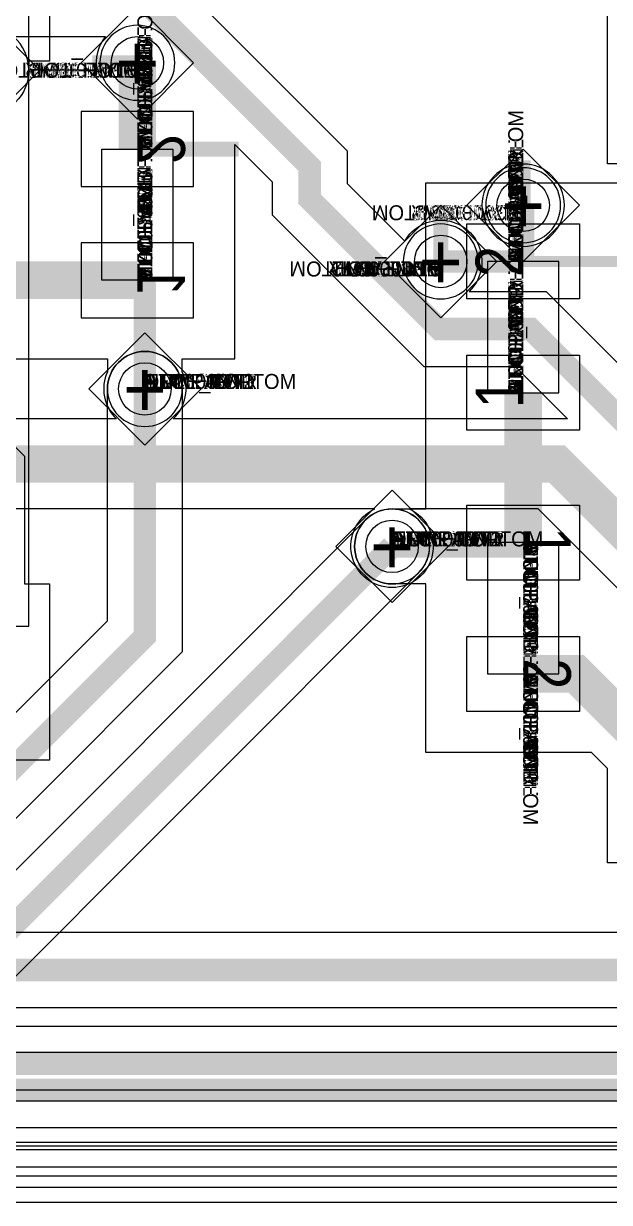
# Model space of a CAD drawing. Extents: x 0 to 323, y 0 to 320.
# Drawn here: x 110.34 to 118.16, y 154.81 to 170.53 of the extents above; entities that cross this region are included whole.
import ezdxf
from ezdxf.enums import TextEntityAlignment as Align

# ---------------------------------------------------------------- set-up
doc = ezdxf.new("R2010")
doc.units = 0
doc.header["$MEASUREMENT"] = 0
doc.layers.get('0').update_dxf_attribs({"linetype": 'CONTINUOUS'})
for name, color, linetype in [('BOARD_GEOMETRY_OUTLINE', 1, 'CONTINUOUS'), ('CDN_FIGURES', 7, 'CONTINUOUS'), ('ETCH_BOTTOM', 7, 'CONTINUOUS'), ('ETCH_GND', 3, 'CONTINUOUS'), ('ETCH_INT1', 4, 'CONTINUOUS'), ('ETCH_INT2', 5, 'CONTINUOUS'), ('ETCH_PWR', 6, 'CONTINUOUS'), ('ETCH_TOP', 2, 'CONTINUOUS'), ('MANUFACTURING_NCLEGEND-1-6', 8, 'CONTINUOUS'), ('PACKAGE_GEOMETRY_ASSEMBLY_TOP', 11, 'CONTINUOUS'), ('PACKAGE_GEOMETRY_PIN_NUMBER', 9, 'CONTINUOUS'), ('PACKAGE_KEEPIN_ALL', 12, 'CONTINUOUS')]:
    doc.layers.add(name, color=color, linetype=linetype)

# ---------------------------------------------------------------- blocks, each defined once
blk = doc.blocks.new('FIGURE_DIAMOND')
at = {"layer": 'CDN_FIGURES'}
blk.add_lwpolyline([(-0.5, 0), (0, 0.5), (0.5, 0), (0, -0.5)], close=True, dxfattribs=at)
blk = doc.blocks.new('PAD_INFO')
for tag in ['SHAPE_TYPE', 'PAD_HEIGHT', 'PAD_LAYER', 'PAD_TYPE', 'PAD_WIDTH']:
    blk.add_attdef(tag, (0, 0), '', height=0.2)
at = {"flags": 2}
blk.add_attdef('CDN_TYPE', (0, 0), '', height=0.2, dxfattribs=at)
blk = doc.blocks.new('DRILL_INFO')
at = {"flags": 2}
blk.add_attdef('CDN_TYPE', (0, 0), '', height=0.2, dxfattribs=at)
for tag in ['FSHAPE', 'FCHAR', 'DRILL_HEIGHT', 'DIAMETER', 'PLATED', 'DRILL_WIDTH']:
    blk.add_attdef(tag, (0, 0), '', height=0.2)
blk = doc.blocks.new('VIA0700X0300')
at = {"layer": 'ETCH_BOTTOM'}
blk.add_circle((0, 0), 0.35, dxfattribs=at)
at = {"layer": 'ETCH_GND'}
blk.add_circle((0, 0), 0.35, dxfattribs=at)
at = {"layer": 'ETCH_INT1'}
blk.add_circle((0, 0), 0.35, dxfattribs=at)
at = {"layer": 'ETCH_INT2'}
blk.add_circle((0, 0), 0.35, dxfattribs=at)
at = {"layer": 'ETCH_PWR'}
blk.add_circle((0, 0), 0.35, dxfattribs=at)
at = {"layer": 'ETCH_TOP'}
blk.add_circle((0, 0), 0.35, dxfattribs=at)
ref = blk.add_blockref('PAD_INFO', (0, 0))
ref.add_attrib('PAD_LAYER', 'ETCH_TOP', (0, 0), dxfattribs={"height": 0.2})
ref.add_attrib('SHAPE_TYPE', 'NULL', (0, 0), dxfattribs={"height": 0.2})
ref.add_attrib('PAD_TYPE', 'ANTIPAD', (0, 0), dxfattribs={"height": 0.2})
ref.add_attrib('PAD_WIDTH', '0.000000', (0, 0), dxfattribs={"height": 0.2})
ref.add_attrib('PAD_HEIGHT', '0.000000', (0, 0), dxfattribs={"height": 0.2})
ref = blk.add_blockref('PAD_INFO', (0, 0))
ref.add_attrib('PAD_LAYER', 'ETCH_GND', (0, 0), dxfattribs={"height": 0.2})
ref.add_attrib('SHAPE_TYPE', 'NULL', (0, 0), dxfattribs={"height": 0.2})
ref.add_attrib('PAD_TYPE', 'ANTIPAD', (0, 0), dxfattribs={"height": 0.2})
ref.add_attrib('PAD_WIDTH', '0.000000', (0, 0), dxfattribs={"height": 0.2})
ref.add_attrib('PAD_HEIGHT', '0.000000', (0, 0), dxfattribs={"height": 0.2})
ref = blk.add_blockref('PAD_INFO', (0, 0))
ref.add_attrib('PAD_LAYER', 'ETCH_INT1', (0, 0), dxfattribs={"height": 0.2})
ref.add_attrib('SHAPE_TYPE', 'NULL', (0, 0), dxfattribs={"height": 0.2})
ref.add_attrib('PAD_TYPE', 'ANTIPAD', (0, 0), dxfattribs={"height": 0.2})
ref.add_attrib('PAD_WIDTH', '0.000000', (0, 0), dxfattribs={"height": 0.2})
ref.add_attrib('PAD_HEIGHT', '0.000000', (0, 0), dxfattribs={"height": 0.2})
ref = blk.add_blockref('PAD_INFO', (0, 0))
ref.add_attrib('PAD_LAYER', 'ETCH_INT2', (0, 0), dxfattribs={"height": 0.2})
ref.add_attrib('SHAPE_TYPE', 'NULL', (0, 0), dxfattribs={"height": 0.2})
ref.add_attrib('PAD_TYPE', 'ANTIPAD', (0, 0), dxfattribs={"height": 0.2})
ref.add_attrib('PAD_WIDTH', '0.000000', (0, 0), dxfattribs={"height": 0.2})
ref.add_attrib('PAD_HEIGHT', '0.000000', (0, 0), dxfattribs={"height": 0.2})
ref = blk.add_blockref('PAD_INFO', (0, 0))
ref.add_attrib('PAD_LAYER', 'ETCH_PWR', (0, 0), dxfattribs={"height": 0.2})
ref.add_attrib('SHAPE_TYPE', 'NULL', (0, 0), dxfattribs={"height": 0.2})
ref.add_attrib('PAD_TYPE', 'ANTIPAD', (0, 0), dxfattribs={"height": 0.2})
ref.add_attrib('PAD_WIDTH', '0.000000', (0, 0), dxfattribs={"height": 0.2})
ref.add_attrib('PAD_HEIGHT', '0.000000', (0, 0), dxfattribs={"height": 0.2})
ref = blk.add_blockref('PAD_INFO', (0, 0))
ref.add_attrib('PAD_LAYER', 'ETCH_BOTTOM', (0, 0), dxfattribs={"height": 0.2})
ref.add_attrib('SHAPE_TYPE', 'NULL', (0, 0), dxfattribs={"height": 0.2})
ref.add_attrib('PAD_TYPE', 'ANTIPAD', (0, 0), dxfattribs={"height": 0.2})
ref.add_attrib('PAD_WIDTH', '0.000000', (0, 0), dxfattribs={"height": 0.2})
ref.add_attrib('PAD_HEIGHT', '0.000000', (0, 0), dxfattribs={"height": 0.2})
ref = blk.add_blockref('PAD_INFO', (0, 0))
ref.add_attrib('PAD_LAYER', 'ETCH_TOP', (0, 0), dxfattribs={"height": 0.2})
ref.add_attrib('SHAPE_TYPE', 'NULL', (0, 0), dxfattribs={"height": 0.2})
ref.add_attrib('PAD_TYPE', 'THERMAL', (0, 0), dxfattribs={"height": 0.2})
ref.add_attrib('PAD_WIDTH', '0.000000', (0, 0), dxfattribs={"height": 0.2})
ref.add_attrib('PAD_HEIGHT', '0.000000', (0, 0), dxfattribs={"height": 0.2})
ref = blk.add_blockref('PAD_INFO', (0, 0))
ref.add_attrib('PAD_LAYER', 'ETCH_GND', (0, 0), dxfattribs={"height": 0.2})
ref.add_attrib('SHAPE_TYPE', 'NULL', (0, 0), dxfattribs={"height": 0.2})
ref.add_attrib('PAD_TYPE', 'THERMAL', (0, 0), dxfattribs={"height": 0.2})
ref.add_attrib('PAD_WIDTH', '0.000000', (0, 0), dxfattribs={"height": 0.2})
ref.add_attrib('PAD_HEIGHT', '0.000000', (0, 0), dxfattribs={"height": 0.2})
ref = blk.add_blockref('PAD_INFO', (0, 0))
ref.add_attrib('PAD_LAYER', 'ETCH_INT1', (0, 0), dxfattribs={"height": 0.2})
ref.add_attrib('SHAPE_TYPE', 'NULL', (0, 0), dxfattribs={"height": 0.2})
ref.add_attrib('PAD_TYPE', 'THERMAL', (0, 0), dxfattribs={"height": 0.2})
ref.add_attrib('PAD_WIDTH', '0.000000', (0, 0), dxfattribs={"height": 0.2})
ref.add_attrib('PAD_HEIGHT', '0.000000', (0, 0), dxfattribs={"height": 0.2})
ref = blk.add_blockref('PAD_INFO', (0, 0))
ref.add_attrib('PAD_LAYER', 'ETCH_INT2', (0, 0), dxfattribs={"height": 0.2})
ref.add_attrib('SHAPE_TYPE', 'NULL', (0, 0), dxfattribs={"height": 0.2})
ref.add_attrib('PAD_TYPE', 'THERMAL', (0, 0), dxfattribs={"height": 0.2})
ref.add_attrib('PAD_WIDTH', '0.000000', (0, 0), dxfattribs={"height": 0.2})
ref.add_attrib('PAD_HEIGHT', '0.000000', (0, 0), dxfattribs={"height": 0.2})
ref = blk.add_blockref('PAD_INFO', (0, 0))
ref.add_attrib('PAD_LAYER', 'ETCH_PWR', (0, 0), dxfattribs={"height": 0.2})
ref.add_attrib('SHAPE_TYPE', 'NULL', (0, 0), dxfattribs={"height": 0.2})
ref.add_attrib('PAD_TYPE', 'THERMAL', (0, 0), dxfattribs={"height": 0.2})
ref.add_attrib('PAD_WIDTH', '0.000000', (0, 0), dxfattribs={"height": 0.2})
ref.add_attrib('PAD_HEIGHT', '0.000000', (0, 0), dxfattribs={"height": 0.2})
ref = blk.add_blockref('PAD_INFO', (0, 0))
ref.add_attrib('PAD_LAYER', 'ETCH_BOTTOM', (0, 0), dxfattribs={"height": 0.2})
ref.add_attrib('SHAPE_TYPE', 'NULL', (0, 0), dxfattribs={"height": 0.2})
ref.add_attrib('PAD_TYPE', 'THERMAL', (0, 0), dxfattribs={"height": 0.2})
ref.add_attrib('PAD_WIDTH', '0.000000', (0, 0), dxfattribs={"height": 0.2})
ref.add_attrib('PAD_HEIGHT', '0.000000', (0, 0), dxfattribs={"height": 0.2})
ref = blk.add_blockref('PAD_INFO', (0, 0))
ref.add_attrib('PAD_LAYER', 'ETCH_TOP', (0, 0), dxfattribs={"height": 0.2})
ref.add_attrib('SHAPE_TYPE', 'CIRCLE', (0, 0), dxfattribs={"height": 0.2})
ref.add_attrib('PAD_TYPE', 'REGULAR', (0, 0), dxfattribs={"height": 0.2})
ref.add_attrib('PAD_WIDTH', '0.700000', (0, 0), dxfattribs={"height": 0.2})
ref.add_attrib('PAD_HEIGHT', '0.700000', (0, 0), dxfattribs={"height": 0.2})
ref = blk.add_blockref('PAD_INFO', (0, 0))
ref.add_attrib('PAD_LAYER', 'ETCH_GND', (0, 0), dxfattribs={"height": 0.2})
ref.add_attrib('SHAPE_TYPE', 'CIRCLE', (0, 0), dxfattribs={"height": 0.2})
ref.add_attrib('PAD_TYPE', 'REGULAR', (0, 0), dxfattribs={"height": 0.2})
ref.add_attrib('PAD_WIDTH', '0.700000', (0, 0), dxfattribs={"height": 0.2})
ref.add_attrib('PAD_HEIGHT', '0.700000', (0, 0), dxfattribs={"height": 0.2})
ref = blk.add_blockref('PAD_INFO', (0, 0))
ref.add_attrib('PAD_LAYER', 'ETCH_INT1', (0, 0), dxfattribs={"height": 0.2})
ref.add_attrib('SHAPE_TYPE', 'CIRCLE', (0, 0), dxfattribs={"height": 0.2})
ref.add_attrib('PAD_TYPE', 'REGULAR', (0, 0), dxfattribs={"height": 0.2})
ref.add_attrib('PAD_WIDTH', '0.700000', (0, 0), dxfattribs={"height": 0.2})
ref.add_attrib('PAD_HEIGHT', '0.700000', (0, 0), dxfattribs={"height": 0.2})
ref = blk.add_blockref('PAD_INFO', (0, 0))
ref.add_attrib('PAD_LAYER', 'ETCH_INT2', (0, 0), dxfattribs={"height": 0.2})
ref.add_attrib('SHAPE_TYPE', 'CIRCLE', (0, 0), dxfattribs={"height": 0.2})
ref.add_attrib('PAD_TYPE', 'REGULAR', (0, 0), dxfattribs={"height": 0.2})
ref.add_attrib('PAD_WIDTH', '0.700000', (0, 0), dxfattribs={"height": 0.2})
ref.add_attrib('PAD_HEIGHT', '0.700000', (0, 0), dxfattribs={"height": 0.2})
ref = blk.add_blockref('PAD_INFO', (0, 0))
ref.add_attrib('PAD_LAYER', 'ETCH_PWR', (0, 0), dxfattribs={"height": 0.2})
ref.add_attrib('SHAPE_TYPE', 'CIRCLE', (0, 0), dxfattribs={"height": 0.2})
ref.add_attrib('PAD_TYPE', 'REGULAR', (0, 0), dxfattribs={"height": 0.2})
ref.add_attrib('PAD_WIDTH', '0.700000', (0, 0), dxfattribs={"height": 0.2})
ref.add_attrib('PAD_HEIGHT', '0.700000', (0, 0), dxfattribs={"height": 0.2})
ref = blk.add_blockref('PAD_INFO', (0, 0))
ref.add_attrib('PAD_LAYER', 'ETCH_BOTTOM', (0, 0), dxfattribs={"height": 0.2})
ref.add_attrib('SHAPE_TYPE', 'CIRCLE', (0, 0), dxfattribs={"height": 0.2})
ref.add_attrib('PAD_TYPE', 'REGULAR', (0, 0), dxfattribs={"height": 0.2})
ref.add_attrib('PAD_WIDTH', '0.700000', (0, 0), dxfattribs={"height": 0.2})
ref.add_attrib('PAD_HEIGHT', '0.700000', (0, 0), dxfattribs={"height": 0.2})
ref = blk.add_blockref('DRILL_INFO', (0, 0))
ref.add_attrib('DIAMETER', '0.300000', (0, 0), dxfattribs={"height": 0.2})
ref.add_attrib('PLATED', 'PLATED', (0, 0), dxfattribs={"height": 0.2})
ref.add_attrib('FSHAPE', 'DIAMOND', (0, 0), dxfattribs={"height": 0.2})
ref.add_attrib('FCHAR', '+', (0, 0), dxfattribs={"height": 0.2})
ref.add_attrib('DRILL_WIDTH', '1.500000', (0, 0), dxfattribs={"height": 0.2})
ref.add_attrib('DRILL_HEIGHT', '1.500000', (0, 0), dxfattribs={"height": 0.2})
for tag in ['CDN_TYPE', 'PIN']:
    blk.add_attdef(tag, (0, 0), '', height=0.2)
at = {"flags": 2}
for tag in ['PSTKNAME', 'BBV']:
    blk.add_attdef(tag, (0, 0), '', height=0.2, dxfattribs=at)
blk = doc.blocks.new('RC1000X1500TS')
at = {"layer": 'ETCH_TOP'}
blk.add_lwpolyline([(-0.5, -0.75), (-0.5, 0.75), (0.5, 0.75), (0.5, -0.75)], close=True, dxfattribs=at)
ref = blk.add_blockref('PAD_INFO', (0, 0))
ref.add_attrib('PAD_LAYER', 'ETCH_TOP', (0, 0), dxfattribs={"height": 0.2})
ref.add_attrib('SHAPE_TYPE', 'NULL', (0, 0), dxfattribs={"height": 0.2})
ref.add_attrib('PAD_TYPE', 'ANTIPAD', (0, 0), dxfattribs={"height": 0.2})
ref.add_attrib('PAD_WIDTH', '0.000000', (0, 0), dxfattribs={"height": 0.2})
ref.add_attrib('PAD_HEIGHT', '0.000000', (0, 0), dxfattribs={"height": 0.2})
ref = blk.add_blockref('PAD_INFO', (0, 0))
ref.add_attrib('PAD_LAYER', 'ETCH_GND', (0, 0), dxfattribs={"height": 0.2})
ref.add_attrib('SHAPE_TYPE', 'NULL', (0, 0), dxfattribs={"height": 0.2})
ref.add_attrib('PAD_TYPE', 'ANTIPAD', (0, 0), dxfattribs={"height": 0.2})
ref.add_attrib('PAD_WIDTH', '0.000000', (0, 0), dxfattribs={"height": 0.2})
ref.add_attrib('PAD_HEIGHT', '0.000000', (0, 0), dxfattribs={"height": 0.2})
ref = blk.add_blockref('PAD_INFO', (0, 0))
ref.add_attrib('PAD_LAYER', 'ETCH_INT1', (0, 0), dxfattribs={"height": 0.2})
ref.add_attrib('SHAPE_TYPE', 'NULL', (0, 0), dxfattribs={"height": 0.2})
ref.add_attrib('PAD_TYPE', 'ANTIPAD', (0, 0), dxfattribs={"height": 0.2})
ref.add_attrib('PAD_WIDTH', '0.000000', (0, 0), dxfattribs={"height": 0.2})
ref.add_attrib('PAD_HEIGHT', '0.000000', (0, 0), dxfattribs={"height": 0.2})
ref = blk.add_blockref('PAD_INFO', (0, 0))
ref.add_attrib('PAD_LAYER', 'ETCH_INT2', (0, 0), dxfattribs={"height": 0.2})
ref.add_attrib('SHAPE_TYPE', 'NULL', (0, 0), dxfattribs={"height": 0.2})
ref.add_attrib('PAD_TYPE', 'ANTIPAD', (0, 0), dxfattribs={"height": 0.2})
ref.add_attrib('PAD_WIDTH', '0.000000', (0, 0), dxfattribs={"height": 0.2})
ref.add_attrib('PAD_HEIGHT', '0.000000', (0, 0), dxfattribs={"height": 0.2})
ref = blk.add_blockref('PAD_INFO', (0, 0))
ref.add_attrib('PAD_LAYER', 'ETCH_PWR', (0, 0), dxfattribs={"height": 0.2})
ref.add_attrib('SHAPE_TYPE', 'NULL', (0, 0), dxfattribs={"height": 0.2})
ref.add_attrib('PAD_TYPE', 'ANTIPAD', (0, 0), dxfattribs={"height": 0.2})
ref.add_attrib('PAD_WIDTH', '0.000000', (0, 0), dxfattribs={"height": 0.2})
ref.add_attrib('PAD_HEIGHT', '0.000000', (0, 0), dxfattribs={"height": 0.2})
ref = blk.add_blockref('PAD_INFO', (0, 0))
ref.add_attrib('PAD_LAYER', 'ETCH_BOTTOM', (0, 0), dxfattribs={"height": 0.2})
ref.add_attrib('SHAPE_TYPE', 'NULL', (0, 0), dxfattribs={"height": 0.2})
ref.add_attrib('PAD_TYPE', 'ANTIPAD', (0, 0), dxfattribs={"height": 0.2})
ref.add_attrib('PAD_WIDTH', '0.000000', (0, 0), dxfattribs={"height": 0.2})
ref.add_attrib('PAD_HEIGHT', '0.000000', (0, 0), dxfattribs={"height": 0.2})
ref = blk.add_blockref('PAD_INFO', (0, 0))
ref.add_attrib('PAD_LAYER', 'ETCH_TOP', (0, 0), dxfattribs={"height": 0.2})
ref.add_attrib('SHAPE_TYPE', 'NULL', (0, 0), dxfattribs={"height": 0.2})
ref.add_attrib('PAD_TYPE', 'THERMAL', (0, 0), dxfattribs={"height": 0.2})
ref.add_attrib('PAD_WIDTH', '0.000000', (0, 0), dxfattribs={"height": 0.2})
ref.add_attrib('PAD_HEIGHT', '0.000000', (0, 0), dxfattribs={"height": 0.2})
ref = blk.add_blockref('PAD_INFO', (0, 0))
ref.add_attrib('PAD_LAYER', 'ETCH_GND', (0, 0), dxfattribs={"height": 0.2})
ref.add_attrib('SHAPE_TYPE', 'NULL', (0, 0), dxfattribs={"height": 0.2})
ref.add_attrib('PAD_TYPE', 'THERMAL', (0, 0), dxfattribs={"height": 0.2})
ref.add_attrib('PAD_WIDTH', '0.000000', (0, 0), dxfattribs={"height": 0.2})
ref.add_attrib('PAD_HEIGHT', '0.000000', (0, 0), dxfattribs={"height": 0.2})
ref = blk.add_blockref('PAD_INFO', (0, 0))
ref.add_attrib('PAD_LAYER', 'ETCH_INT1', (0, 0), dxfattribs={"height": 0.2})
ref.add_attrib('SHAPE_TYPE', 'NULL', (0, 0), dxfattribs={"height": 0.2})
ref.add_attrib('PAD_TYPE', 'THERMAL', (0, 0), dxfattribs={"height": 0.2})
ref.add_attrib('PAD_WIDTH', '0.000000', (0, 0), dxfattribs={"height": 0.2})
ref.add_attrib('PAD_HEIGHT', '0.000000', (0, 0), dxfattribs={"height": 0.2})
ref = blk.add_blockref('PAD_INFO', (0, 0))
ref.add_attrib('PAD_LAYER', 'ETCH_INT2', (0, 0), dxfattribs={"height": 0.2})
ref.add_attrib('SHAPE_TYPE', 'NULL', (0, 0), dxfattribs={"height": 0.2})
ref.add_attrib('PAD_TYPE', 'THERMAL', (0, 0), dxfattribs={"height": 0.2})
ref.add_attrib('PAD_WIDTH', '0.000000', (0, 0), dxfattribs={"height": 0.2})
ref.add_attrib('PAD_HEIGHT', '0.000000', (0, 0), dxfattribs={"height": 0.2})
ref = blk.add_blockref('PAD_INFO', (0, 0))
ref.add_attrib('PAD_LAYER', 'ETCH_PWR', (0, 0), dxfattribs={"height": 0.2})
ref.add_attrib('SHAPE_TYPE', 'NULL', (0, 0), dxfattribs={"height": 0.2})
ref.add_attrib('PAD_TYPE', 'THERMAL', (0, 0), dxfattribs={"height": 0.2})
ref.add_attrib('PAD_WIDTH', '0.000000', (0, 0), dxfattribs={"height": 0.2})
ref.add_attrib('PAD_HEIGHT', '0.000000', (0, 0), dxfattribs={"height": 0.2})
ref = blk.add_blockref('PAD_INFO', (0, 0))
ref.add_attrib('PAD_LAYER', 'ETCH_BOTTOM', (0, 0), dxfattribs={"height": 0.2})
ref.add_attrib('SHAPE_TYPE', 'NULL', (0, 0), dxfattribs={"height": 0.2})
ref.add_attrib('PAD_TYPE', 'THERMAL', (0, 0), dxfattribs={"height": 0.2})
ref.add_attrib('PAD_WIDTH', '0.000000', (0, 0), dxfattribs={"height": 0.2})
ref.add_attrib('PAD_HEIGHT', '0.000000', (0, 0), dxfattribs={"height": 0.2})
ref = blk.add_blockref('PAD_INFO', (0, 0))
ref.add_attrib('PAD_LAYER', 'ETCH_GND', (0, 0), dxfattribs={"height": 0.2})
ref.add_attrib('SHAPE_TYPE', 'NULL', (0, 0), dxfattribs={"height": 0.2})
ref.add_attrib('PAD_TYPE', 'REGULAR', (0, 0), dxfattribs={"height": 0.2})
ref.add_attrib('PAD_WIDTH', '0.000000', (0, 0), dxfattribs={"height": 0.2})
ref.add_attrib('PAD_HEIGHT', '0.000000', (0, 0), dxfattribs={"height": 0.2})
ref = blk.add_blockref('PAD_INFO', (0, 0))
ref.add_attrib('PAD_LAYER', 'ETCH_INT1', (0, 0), dxfattribs={"height": 0.2})
ref.add_attrib('SHAPE_TYPE', 'NULL', (0, 0), dxfattribs={"height": 0.2})
ref.add_attrib('PAD_TYPE', 'REGULAR', (0, 0), dxfattribs={"height": 0.2})
ref.add_attrib('PAD_WIDTH', '0.000000', (0, 0), dxfattribs={"height": 0.2})
ref.add_attrib('PAD_HEIGHT', '0.000000', (0, 0), dxfattribs={"height": 0.2})
ref = blk.add_blockref('PAD_INFO', (0, 0))
ref.add_attrib('PAD_LAYER', 'ETCH_INT2', (0, 0), dxfattribs={"height": 0.2})
ref.add_attrib('SHAPE_TYPE', 'NULL', (0, 0), dxfattribs={"height": 0.2})
ref.add_attrib('PAD_TYPE', 'REGULAR', (0, 0), dxfattribs={"height": 0.2})
ref.add_attrib('PAD_WIDTH', '0.000000', (0, 0), dxfattribs={"height": 0.2})
ref.add_attrib('PAD_HEIGHT', '0.000000', (0, 0), dxfattribs={"height": 0.2})
ref = blk.add_blockref('PAD_INFO', (0, 0))
ref.add_attrib('PAD_LAYER', 'ETCH_PWR', (0, 0), dxfattribs={"height": 0.2})
ref.add_attrib('SHAPE_TYPE', 'NULL', (0, 0), dxfattribs={"height": 0.2})
ref.add_attrib('PAD_TYPE', 'REGULAR', (0, 0), dxfattribs={"height": 0.2})
ref.add_attrib('PAD_WIDTH', '0.000000', (0, 0), dxfattribs={"height": 0.2})
ref.add_attrib('PAD_HEIGHT', '0.000000', (0, 0), dxfattribs={"height": 0.2})
ref = blk.add_blockref('PAD_INFO', (0, 0))
ref.add_attrib('PAD_LAYER', 'ETCH_BOTTOM', (0, 0), dxfattribs={"height": 0.2})
ref.add_attrib('SHAPE_TYPE', 'NULL', (0, 0), dxfattribs={"height": 0.2})
ref.add_attrib('PAD_TYPE', 'REGULAR', (0, 0), dxfattribs={"height": 0.2})
ref.add_attrib('PAD_WIDTH', '0.000000', (0, 0), dxfattribs={"height": 0.2})
ref.add_attrib('PAD_HEIGHT', '0.000000', (0, 0), dxfattribs={"height": 0.2})
ref = blk.add_blockref('DRILL_INFO', (0, 0))
ref.add_attrib('DIAMETER', '0.000000', (0, 0), dxfattribs={"height": 0.2})
ref.add_attrib('PLATED', 'PLATED', (0, 0), dxfattribs={"height": 0.2})
ref.add_attrib('FSHAPE', 'NULL', (0, 0), dxfattribs={"height": 0.2})
ref.add_attrib('DRILL_WIDTH', '0.000000', (0, 0), dxfattribs={"height": 0.2})
ref.add_attrib('DRILL_HEIGHT', '0.000000', (0, 0), dxfattribs={"height": 0.2})
ref = blk.add_blockref('PAD_INFO', (0, 0))
ref.add_attrib('PAD_LAYER', 'ETCH_TOP', (0, 0), dxfattribs={"height": 0.2})
ref.add_attrib('SHAPE_TYPE', 'RECTANGLE', (0, 0), dxfattribs={"height": 0.2})
ref.add_attrib('PAD_TYPE', 'REGULAR', (0, 0), dxfattribs={"height": 0.2})
ref.add_attrib('PAD_WIDTH', '1.000000', (0, 0), dxfattribs={"height": 0.2})
ref.add_attrib('PAD_HEIGHT', '1.500000', (0, 0), dxfattribs={"height": 0.2})
for tag in ['CDN_TYPE', 'PIN']:
    blk.add_attdef(tag, (0, 0), '', height=0.2)
at = {"flags": 2}
for tag in ['PSTKNAME', 'BBV']:
    blk.add_attdef(tag, (0, 0), '', height=0.2, dxfattribs=at)
blk = doc.blocks.new('F56')
at = {"layer": 'PACKAGE_GEOMETRY_ASSEMBLY_TOP'}
blk.add_lwpolyline([(0, -0.475), (1.75, -0.475), (1.75, 0.475), (0, 0.475)], close=True, dxfattribs=at)
at = {"layer": 'ETCH_TOP'}
ref = blk.add_blockref('RC1000X1500TS', (0, 0), dxfattribs=at)
ref.add_attrib('CDN_TYPE', 'PIN', (0, 0), dxfattribs={"height": 0.2})
ref.add_attrib('PIN', '1', (0, 0), dxfattribs={"height": 0.2})
ref = blk.add_blockref('RC1000X1500TS', (1.75, 0), dxfattribs=at)
ref.add_attrib('CDN_TYPE', 'PIN', (0, 0), dxfattribs={"height": 0.2})
ref.add_attrib('PIN', '2', (0, 0), dxfattribs={"height": 0.2})
at = {"flags": 2}
for tag in ['SYMBOL_TYPE', 'CDN_TYPE', 'REFDES']:
    blk.add_attdef(tag, (0, 0), '', height=0.2, dxfattribs=at)
blk = doc.blocks.new('SO-16W')
at = {"layer": 'PACKAGE_GEOMETRY_ASSEMBLY_TOP'}
blk.add_lwpolyline([(-4.113, -5.1), (4.113, -5.1), (4.113, 5.1), (-4.113, 5.1)], close=True, dxfattribs=at)
at = {"flags": 2}
for tag in ['SYMBOL_TYPE', 'CDN_TYPE', 'REFDES']:
    blk.add_attdef(tag, (0, 0), '', height=0.2, dxfattribs=at)

msp = doc.modelspace()

# ---------------------------------------------------------------- linework, layer by layer
at = {"layer": 'BOARD_GEOMETRY_OUTLINE'}
msp.add_lwpolyline([(1.513, 154.805), (1.513, 272.805), (191.513, 272.805), (191.513, 154.805)], close=True, dxfattribs=at)
at = {"layer": 'ETCH_BOTTOM'}
msp.add_lwpolyline([(2.453, 155.555), (2.453, 271.875), (190.943, 271.875), (190.943, 155.555), (176.033, 155.555), (176.033, 158.165), (150.373, 158.165), (150.373, 155.555)], close=True, dxfattribs=at)
for points, format in [([(112.139, 171.356), (114.663, 168.832), (114.663, 168.393), (115.432, 167.624, -1.16524), (116.29, 166.956), (117.32, 166.956), (122.965, 161.311)], "xyb"), ([(97.763, 169.105, 0.3, 0.3, 0), (99.513, 170.855, 0.3, 0.3, 0), (111.932, 170.855, 0.3, 0.3, 0), (114.163, 168.625, 0.3, 0.3, 0), (114.163, 168.186, 0.3, 0.3, 0), (115.893, 166.455, 0.3, 0.3, 0), (117.113, 166.455, 0.3, 0.3, 0), (122.758, 160.81, 0.3, 0.3, 0), (126.768, 160.81, 0.3, 0.3, 0), (129.013, 163.055, 0.3, 0.3, 0), (131.013, 163.055, 0.3, 0.3, 0)], "xyseb"), ([(111.863, 168.855, 0.5, 0.5, 0), (111.863, 170.005, 0.5, 0.5, 0)], "xyseb"), ([(111.262, 170.005, 0.2, 0.2, 0), (111.863, 170.005, 0.2, 0.2, 0)], "xyseb"), ([(111.863, 168.855, 0.2, 0.2, 0), (113.213, 168.855, 0.2, 0.2, 0)], "xyseb"), ([(117.013, 168.105, 0.2, 0.2, 0), (117.013, 168.706, 0.2, 0.2, 0)], "xyseb"), ([(117.013, 167.505, 0.2, 0.2, 0), (117.013, 168.105, 0.2, 0.2, 0)], "xyseb"), ([(115.913, 167.355, 0.2, 0.2, 0), (115.913, 167.956, 0.2, 0.2, 0)], "xyseb"), ([(122.878, 159.24, 0.5, 0.5, 0), (117.463, 164.655, 0.5, 0.5, 0), (108.813, 164.655, 0.5, 0.5, 0), (105.948, 167.52, 0.5, 0.5, 0)], "xyseb"), ([(109.313, 167.105, 0.5, 0.5, 0), (111.863, 167.105, 0.5, 0.5, 0)], "xyseb"), ([(111.963, 165.655, 0.3, 0.3, 0), (111.963, 167.005, 0.3, 0.3, 0), (111.863, 167.105, 0.3, 0.3, 0)], "xyseb"), ([(129.22, 162.555), (126.975, 160.31), (122.656, 160.31), (123.302, 159.665, -1), (122.453, 158.816), (122.101, 159.168, -1.39794), (121.365, 159.904), (117.214, 164.055), (115.492, 164.055, -4.573195), (115.033, 164.055), (108.564, 164.055)], "xyb")]:
    msp.add_lwpolyline(points, format=format, dxfattribs=at)
for points in [[(110.413, 169.906, 0.2151), (110.21, 170.355), (111.438, 170.355, 0.221511), (111.322, 169.906)], [(116.906, 165.955), (117.605, 165.256), (112.34, 165.256, 0.321343), (112.463, 165.885), (112.463, 166.055), (113.163, 166.055), (113.163, 168.917), (113.663, 168.418), (113.663, 167.979), (115.686, 165.955)], [(117.563, 168.105, 1), (116.463, 168.105, 1)], [(109.061, 165.256), (108.261, 166.055), (111.463, 166.055), (111.463, 165.885, 0.321343), (111.585, 165.256)]]:
    msp.add_lwpolyline(points, format="xyb", close=True, dxfattribs=at)
at = {"layer": 'ETCH_GND'}
msp.add_lwpolyline([(150.123, 155.155), (2.013, 155.155), (2.013, 272.255), (191.113, 272.255), (191.113, 155.155), (176.083, 155.155), (176.083, 158.385), (150.123, 158.385)], close=True, dxfattribs=at)
for points in [[(112.463, 165.655, 1), (111.463, 165.655, 1)], [(115.763, 163.555, 1), (114.763, 163.555, 1)]]:
    msp.add_lwpolyline(points, format="xyb", close=True, dxfattribs=at)
at = {"layer": 'ETCH_INT1'}
for points in [[(150.003, 155.505), (2.263, 155.505), (2.263, 272.305), (190.563, 272.305)], [(132.42, 156.155), (25.406, 156.155)]]:
    msp.add_lwpolyline(points, dxfattribs=at)
for points in [[(112.363, 170.005, 1), (111.363, 170.005, 1)], [(117.513, 168.105, 1), (116.513, 168.105, 1)], [(116.413, 167.355, 1), (115.413, 167.355, 1)]]:
    msp.add_lwpolyline(points, format="xyb", close=True, dxfattribs=at)
for points, format in [([(55.484, 158.956), (107.856, 158.956), (111.463, 162.563), (111.463, 165.655, -1), (112.463, 165.655), (112.463, 162.148), (108.32, 158.006), (109.006, 158.006), (114.909, 163.909, -1), (115.616, 163.202), (109.57, 157.156), (132.006, 157.156)], "xyb"), ([(16.013, 165.125, 0.3, 0.3, 0), (20.143, 165.125, 0.3, 0.3, 0), (26.813, 158.455, 0.3, 0.3, 0), (108.063, 158.455, 0.3, 0.3, 0), (111.963, 162.355, 0.3, 0.3, 0), (111.963, 165.655, 0.3, 0.3, 0)], "xyseb"), ([(115.263, 163.555, 0.3, 0.3, 0), (109.213, 157.505, 0.3, 0.3, 0), (26.413, 157.505, 0.3, 0.3, 0), (21.333, 162.585, 0.3, 0.3, 0), (16.013, 162.585, 0.3, 0.3, 0)], "xyseb"), ([(138.213, 162.655, 0.3, 0.3, 0), (132.213, 156.655, 0.3, 0.3, 0), (25.613, 156.655, 0.3, 0.3, 0), (22.223, 160.045, 0.3, 0.3, 0), (16.013, 160.045, 0.3, 0.3, 0)], "xyseb")]:
    msp.add_lwpolyline(points, format=format, dxfattribs=at)
at = {"layer": 'ETCH_INT2'}
for points in [[(16.013, 200.685, 0.3, 0.3, 0), (16.083, 200.685, 0.3, 0.3, 0), (18.113, 198.655, 0.3, 0.3, 0), (18.113, 197.855, 0.3, 0.3, 0), (17.163, 196.905, 0.3, 0.3, 0), (12.513, 196.905, 0.3, 0.3, 0), (11.613, 196.005, 0.3, 0.3, 0), (11.613, 168.655, 0.3, 0.3, 0), (12.113, 168.155, 0.3, 0.3, 0), (12.113, 159.755, 0.3, 0.3, 0), (12.213, 159.655, 0.3, 0.3, 0), (12.213, 159.608, 0.3, 0.3, 0), (13.915, 157.905, 0.3, 0.3, 0), (173.113, 157.905, 0.3, 0.3, 0), (182.163, 166.955, 0.3, 0.3, 0), (182.163, 174.405, 0.3, 0.3, 0), (181.513, 175.055, 0.3, 0.3, 0), (181.513, 175.066, 0.3, 0.3, 0), (181.503, 175.076, 0.3, 0.3, 0), (181.503, 175.615, 0.3, 0.3, 0), (181.513, 175.625, 0.3, 0.3, 0), (181.513, 176.155, 0.3, 0.3, 0), (179.063, 178.605, 0.3, 0.3, 0), (179.013, 178.605, 0.3, 0.3, 0)], [(176.563, 195.655, 0.3, 0.3, 0), (178.263, 193.955, 0.3, 0.3, 0), (180.863, 193.955, 0.3, 0.3, 0), (187.763, 187.055, 0.3, 0.3, 0), (187.763, 169.905, 0.3, 0.3, 0), (175.023, 157.165, 0.3, 0.3, 0), (150.803, 157.165, 0.3, 0.3, 0), (150.183, 156.545, 0.3, 0.3, 0), (150.183, 156.305, 0.3, 0.3, 0), (14.669, 156.305, 0.3, 0.3, 0), (11.213, 159.761, 0.3, 0.3, 0), (11.213, 167.605, 0.3, 0.3, 0), (10.813, 168.005, 0.3, 0.3, 0), (10.813, 197.205, 0.3, 0.3, 0), (13.013, 199.405, 0.3, 0.3, 0), (14.723, 199.405, 0.3, 0.3, 0), (15.983, 198.145, 0.3, 0.3, 0), (16.013, 198.145, 0.3, 0.3, 0)]]:
    msp.add_lwpolyline(points, format="xyseb", dxfattribs=at)
for points in [[(112.363, 170.005, 1), (111.363, 170.005, 1)], [(117.513, 168.105, 1), (116.513, 168.105, 1)], [(116.413, 167.355, 1), (115.413, 167.355, 1)], [(112.463, 165.655, 1), (111.463, 165.655, 1)], [(115.763, 163.555, 1), (114.763, 163.555, 1)], [(14.876, 156.806), (14.276, 157.405), (149.883, 157.405), (149.883, 156.953), (149.829, 156.899, 0.059669), (149.756, 156.806)]]:
    msp.add_lwpolyline(points, format="xyb", close=True, dxfattribs=at)
for points in [[(141.981, 158.406), (14.123, 158.406)], [(14.462, 155.805), (149.883, 155.805)], [(149.883, 155.005), (1.963, 155.005)]]:
    msp.add_lwpolyline(points, dxfattribs=at)
at = {"layer": 'ETCH_PWR'}
msp.add_lwpolyline([(150.383, 155.605), (3.213, 155.605), (2.463, 156.355), (2.463, 271.805)], dxfattribs=at)
for points in [[(112.363, 170.005, 1), (111.363, 170.005, 1)], [(117.513, 168.105, 1), (116.513, 168.105, 1)], [(116.413, 167.355, 1), (115.413, 167.355, 1)], [(112.463, 165.655, 1), (111.463, 165.655, 1)], [(115.763, 163.555, 1), (114.763, 163.555, 1)]]:
    msp.add_lwpolyline(points, format="xyb", close=True, dxfattribs=at)
at = {"layer": 'ETCH_TOP'}
msp.add_lwpolyline([(1.963, 155.275), (1.963, 272.195), (190.953, 272.195), (190.953, 155.275), (176.083, 155.275), (176.083, 158.445), (150.243, 158.445), (150.243, 155.275)], close=True, dxfattribs=at)
for points, format in [([(101.363, 172.377), (110.688, 172.377), (110.688, 170.026), (110.413, 170.026), (110.413, 169.905, -1), (109.213, 169.905)], "xyb"), ([(121.113, 159.334), (118.138, 159.334), (118.138, 160.591), (117.923, 160.805), (115.713, 160.805), (115.713, 163.055), (115.263, 163.055, -1), (115.263, 164.056), (115.713, 164.056), (115.713, 168.406), (118.313, 168.406)], "xyb"), ([(117.013, 167.355, 0.3, 0.3, 0), (117.013, 168.105, 0.3, 0.3, 0)], "xyseb"), ([(117.013, 167.355, 0.3, 0.3, 0), (115.913, 167.355, 0.3, 0.3, 0)], "xyseb"), ([(117.013, 167.355, 0.15, 0.15, 0), (118.363, 167.355, 0.15, 0.15, 0)], "xyseb"), ([(117.013, 163.605, 0.5, 0.5, 0), (117.013, 165.605, 0.5, 0.5, 0)], "xyseb"), ([(115.263, 163.555, 0.3, 0.3, 0), (116.963, 163.555, 0.3, 0.3, 0), (117.013, 163.605, 0.3, 0.3, 0)], "xyseb"), ([(117.013, 161.855, 0.5, 0.5, 0), (117.722, 161.855, 0.5, 0.5, 0), (119.068, 160.509, 0.5, 0.5, 0)], "xyseb")]:
    msp.add_lwpolyline(points, format=format, dxfattribs=at)
for points in [[(118.463, 168.656), (118.138, 168.656), (118.138, 171.007)], [(105.461, 169.656), (110.358, 164.759), (110.358, 163.055), (110.688, 163.055), (110.688, 160.704), (99.938, 160.704)]]:
    msp.add_lwpolyline(points, dxfattribs=at)
msp.add_lwpolyline([(112.463, 165.655, 1), (111.463, 165.655, 1)], format="xyb", close=True, dxfattribs=at)
at = {"layer": 'PACKAGE_KEEPIN_ALL'}
msp.add_lwpolyline([(3.013, 271.805), (3.013, 156.305), (190.513, 156.305), (190.513, 271.805)], close=True, dxfattribs=at)

# ---------------------------------------------------------------- block references
for name, p, rotation in [('SO-16W', (105.313, 166.605), 90), ('F56', (117.013, 165.605), 90), ('F56', (117.013, 163.605), 270)]:
    msp.add_blockref(name, p, dxfattribs=dict(rotation=rotation))
at = {"xscale": -1, "rotation": 270}
msp.add_blockref('F56', (111.863, 167.105), dxfattribs=at)
at = {"layer": 'ETCH_TOP', "rotation": 180}
for p in [(111.863, 170.005), (117.013, 168.105), (115.913, 167.355)]:
    msp.add_blockref('VIA0700X0300', p, dxfattribs=at)
at = {"layer": 'ETCH_TOP'}
for p in [(111.963, 165.655), (115.263, 163.555)]:
    msp.add_blockref('VIA0700X0300', p, dxfattribs=at)
at = {"layer": 'MANUFACTURING_NCLEGEND-1-6', "xscale": 1.5, "yscale": 1.5}
for p in [(111.863, 170.005), (109.813, 169.905), (117.013, 168.105), (115.913, 167.355), (111.963, 165.655), (115.263, 163.555)]:
    msp.add_blockref('FIGURE_DIAMOND', p, dxfattribs=at)

# ---------------------------------------------------------------- texts
at = {"layer": 'MANUFACTURING_NCLEGEND-1-6'}
for p in [(111.863, 170.005), (117.013, 168.105), (115.913, 167.355), (111.963, 165.655), (115.263, 163.555)]:
    msp.add_text('+', height=0.75, dxfattribs=at).set_placement(p, align=Align.MIDDLE_CENTER)
at = {"layer": 'PACKAGE_GEOMETRY_PIN_NUMBER', "text_generation_flag": 2, "width": 0.88}
for s, p in [('2', (111.863, 168.855)), ('1', (111.863, 167.105))]:
    msp.add_text(s, height=0.635, rotation=270, dxfattribs=at).set_placement(p, align=Align.CENTER)
at = {"layer": 'PACKAGE_GEOMETRY_PIN_NUMBER', "width": 0.88}
for s, rotation, p in [('2', 90, (117.013, 167.355)), ('1', 90, (117.013, 165.605)), ('1', 270, (117.013, 163.605)), ('2', 270, (117.013, 161.855))]:
    msp.add_text(s, height=0.635, rotation=rotation, dxfattribs=at).set_placement(p, align=Align.CENTER)

doc.saveas('drawing.dxf')
